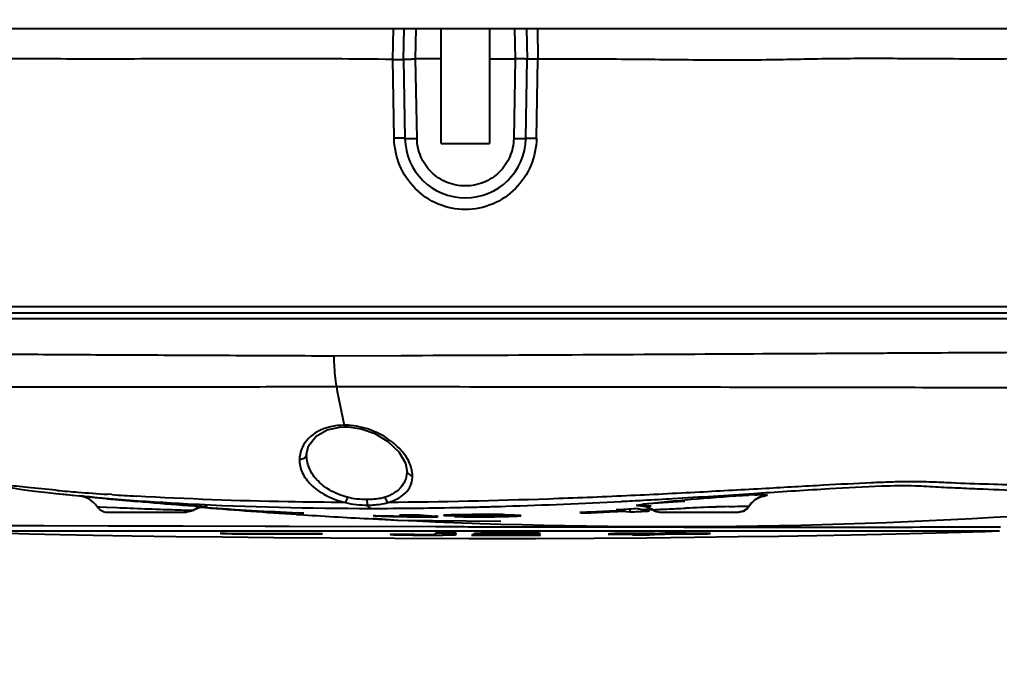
# Model space of a CAD drawing. Header units: millimetres. Extents: x 5828 to 6704, y 123 to 421.
# Drawn here: x 6604.49 to 6609.89, y 226.99 to 230.58 of the extents above; entities that cross this region are included whole.
import ezdxf

# ---------------------------------------------------------------- set-up
doc = ezdxf.new("R2010")
doc.units = ezdxf.units.MM
for name, color, linetype in [('外形图', 7, 'Continuous'), ('尺寸标注', 7, 'Continuous'), ('运动范围', 7, 'Continuous')]:
    doc.layers.add(name, color=color, linetype=linetype)
doc.styles.add('微软雅黑', font='msyh.ttc', dxfattribs={"height": 1.5})
doc.dimstyles.new('尺寸标注_1_15比例', dxfattribs={"dimtxt": 1.5, "dimasz": 1.25, "dimexe": 0.5, "dimexo": 0.4, "dimgap": 0.5, "dimtad": 1, "dimdec": 1, "dimlfac": 15, "dimdsep": 46, "dimtxsty": '微软雅黑', "dimcen": 0.09, "dimadec": 0, "dimazin": 0, "dimtp": 0.01, "dimtm": 0.01, "dimtfac": 1, "dimtdec": 1, "dimtofl": 0, "dimtmove": 0, "dimatfit": 3, "dimfxl": 1, "dimtolj": 1, "dimarcsym": 0})

# ---------------------------------------------------------------- blocks, each defined once
blk = doc.blocks.new('*D965')
at = {"layer": 'Defpoints', "color": 0}
for p in [(6560.7519, 234.3658), (6606.9481, 234.3718), (6651.9644, 234.3658), (6642.7754, 228.0485), (6600.0932, 223.893)]:
    blk.add_point(p, dxfattribs=at)
at = {"layer": '尺寸标注', "color": 0, "lineweight": -2}
blk.add_arc((6606.9821, 234.3658), 12.5355, 185.71574, 344.27495, dxfattribs=at)
at = {"layer": '尺寸标注', "color": 0}
for points in [[(6594.717, 233.1277), (6594.3009, 233.107), (6594.4466, 234.3658)], [(6619.2515, 230.922), (6618.8453, 231.0148), (6619.3268, 232.187)]]:
    blk.add_solid(points, dxfattribs=at)
at = {"layer": '尺寸标注', "color": 0, "insert": (6606.0001, 223.1523), "char_height": 1.5, "attachment_point": 5, "rotation": 354.9953, "style": '微软雅黑'}
blk.add_mtext('\\A1;+\\A1;170%%d', dxfattribs=at)

msp = doc.modelspace()

# ---------------------------------------------------------------- linework, layer by layer
at = {"layer": '外形图'}
for p, q in [((6603.3607, 230.5325), (6610.532, 230.5325)), ((6606.548, 230.3635), (6606.5509, 230.5325)), ((6606.6072, 230.3621), (6606.6102, 230.5325)), ((6606.6739, 230.3657), (6606.6768, 230.5325)), ((6606.8148, 229.8991), (6606.8148, 230.5325)), ((6607.0814, 230.5325), (6607.0814, 229.8991)), ((6607.2195, 230.5325), (6607.2224, 230.3647)), ((6607.2861, 230.5325), (6607.289, 230.3646)), ((6607.3454, 230.5325), (6607.3483, 230.3646)), ((6606.5555, 229.9279), (6606.548, 230.3627)), ((6606.6072, 230.3621), (6606.6148, 229.9266)), ((6606.8148, 230.3654), (6606.6739, 230.3657)), ((6606.6815, 229.9267), (6606.6739, 230.3657)), ((6607.2224, 230.3647), (6607.0814, 230.365)), ((6607.2224, 230.3647), (6607.2147, 229.9267)), ((6607.2814, 229.9266), (6607.289, 230.3646)), ((6607.3408, 229.9279), (6607.3483, 230.3646)), ((6606.8148, 229.8991), (6607.0814, 229.8991)), ((6612.513, 228.998), (6603.4025, 228.998)), ((6603.4365, 228.9658), (6612.4696, 228.9658)), ((6612.5006, 228.9305), (6603.4043, 228.9313)), ((6607.4916, 228.9313), (6603.4467, 228.9313)), ((6609.6537, 228.9313), (6607.4916, 228.9313)), ((6606.113, 228.7268), (6606.0991, 228.7268)), ((6606.1186, 228.7268), (6606.113, 228.7268)), ((6606.1204, 228.7268), (6606.1149, 228.7268)), ((6606.2227, 228.7263), (6606.1186, 228.7268)), ((6606.595, 228.728), (6606.2227, 228.7263)), ((6606.2849, 228.3359), (6606.2849, 228.3359)), ((6604.6885, 227.969), (6604.8192, 227.9551)), ((6604.6956, 227.9856), (6604.6892, 227.9862)), ((6604.8191, 227.9551), (6604.8365, 227.9533)), ((6604.8192, 227.9551), (6604.8872, 227.9484)), ((6604.8365, 227.9533), (6604.8872, 227.9484)), ((6604.9655, 227.9411), (6604.9732, 227.9404)), ((6604.9987, 227.9623), (6604.9733, 227.964)), ((6608.5394, 227.9688), (6608.5804, 227.9715)), ((6604.9167, 227.8958), (6605.0255, 227.8908)), ((6605.2619, 227.8818), (6605.2655, 227.8817)), ((6605.4488, 227.9014), (6605.4567, 227.9008)), ((6605.4945, 227.8933), (6605.5134, 227.8917)), ((6605.5134, 227.8921), (6605.4951, 227.8934)), ((6605.5134, 227.892), (6605.4951, 227.8933)), ((6605.5134, 227.8917), (6605.5204, 227.8911)), ((6606.671, 227.8878), (6606.6877, 227.888)), ((6606.9201, 227.8918), (6606.9262, 227.8919)), ((6606.9201, 227.8918), (6606.9262, 227.8919)), ((6607.1455, 227.8975), (6607.1709, 227.8983)), ((6607.8089, 227.9252), (6607.8122, 227.9254)), ((6607.8098, 227.9251), (6607.8131, 227.9253)), ((6607.8118, 227.8812), (6607.8115, 227.8739)), ((6607.8251, 227.882), (6607.8249, 227.8716)), ((6607.8565, 227.8837), (6607.8561, 227.8664)), ((6607.8992, 227.8839), (6607.8888, 227.8857)), ((6607.9271, 227.9314), (6607.9303, 227.9316)), ((6607.9276, 227.9314), (6607.9308, 227.9316)), ((6607.9282, 227.9109), (6607.93, 227.8995)), ((6607.9327, 227.8821), (6607.9334, 227.8778)), ((6608.327, 227.8938), (6608.3307, 227.894)), ((6608.5125, 227.8971), (6608.5124, 227.897)), ((6604.9724, 227.8658), (6605.4107, 227.8658)), ((6606.0161, 227.8535), (6606.0562, 227.8509)), ((6606.0171, 227.8628), (6606.0571, 227.8599)), ((6606.0571, 227.86), (6606.0251, 227.8624)), ((6606.0251, 227.8615), (6606.0572, 227.86)), ((6606.0251, 227.8614), (6606.0572, 227.86)), ((6606.438, 227.8287), (6606.5394, 227.8235)), ((6606.4383, 227.8319), (6606.5767, 227.8217)), ((6606.5177, 227.8465), (6606.5175, 227.8431)), ((6606.675, 227.852), (6606.6741, 227.8435)), ((6606.6847, 227.8422), (6606.6809, 227.8419)), ((6606.6847, 227.8422), (6606.6855, 227.851)), ((6606.7581, 227.845), (6606.7584, 227.8398)), ((6606.7972, 227.841), (6606.7976, 227.8412)), ((6606.8292, 227.8475), (6606.8296, 227.8472)), ((6606.9293, 227.8509), (6606.9295, 227.8478)), ((6606.9309, 227.8474), (6606.9295, 227.8478)), ((6606.9735, 227.8434), (6606.9734, 227.8402)), ((6606.9875, 227.8467), (6606.9976, 227.8449)), ((6607.0287, 227.8454), (6607.044, 227.8456)), ((6607.0575, 227.8523), (6607.0573, 227.8493)), ((6607.0573, 227.8493), (6607.06, 227.8488)), ((6607.06, 227.8488), (6607.0602, 227.8523)), ((6607.0999, 227.8405), (6607.1079, 227.8406)), ((6607.1021, 227.8523), (6607.1018, 227.846)), ((6607.1079, 227.8406), (6607.1117, 227.8407)), ((6607.1561, 227.8415), (6607.162, 227.8416)), ((6607.1652, 227.8507), (6607.1614, 227.8514)), ((6607.162, 227.8416), (6607.1661, 227.8417)), ((6607.1962, 227.8426), (6607.1987, 227.8427)), ((6607.2261, 227.8507), (6607.2267, 227.8439)), ((6607.254, 227.8464), (6607.2483, 227.8473)), ((6607.8249, 227.8716), (6607.8353, 227.8698)), ((6607.8353, 227.8698), (6607.8561, 227.8664)), ((6607.9284, 227.8704), (6607.9338, 227.8707)), ((6607.9542, 227.8742), (6607.9438, 227.876)), ((6607.9645, 227.8724), (6607.9542, 227.8742)), ((6607.9833, 227.8778), (6607.9833, 227.8779)), ((6608.0215, 227.8658), (6608.456, 227.8658)), ((6603.8916, 227.7931), (6606.7863, 227.7858)), ((6606.5394, 227.8235), (6606.5699, 227.8221)), ((6606.5699, 227.8221), (6606.6336, 227.8191)), ((6606.5767, 227.8217), (6607.1431, 227.8157)), ((6606.6336, 227.8191), (6606.6805, 227.817)), ((6606.6805, 227.817), (6606.7823, 227.8126)), ((6606.7823, 227.8126), (6606.8286, 227.8108)), ((6606.8286, 227.8108), (6606.8843, 227.8086)), ((6606.8843, 227.8086), (6606.9301, 227.8069)), ((6606.9301, 227.8069), (6606.9861, 227.8049)), ((6606.9861, 227.8049), (6607.0273, 227.8035)), ((6607.0273, 227.8035), (6607.0843, 227.8017)), ((6607.0843, 227.8017), (6607.1425, 227.7999)), ((6607.1421, 227.7851), (6607.2564, 227.7849)), ((6607.2559, 227.7849), (6607.3594, 227.7848)), ((6607.961, 227.7839), (6608.0836, 227.7837)), ((6609.875, 227.785), (6609.9005, 227.7852)), ((6604.0155, 227.7615), (6605.6313, 227.7621)), ((6605.3508, 227.7321), (6605.6086, 227.7288)), ((6605.6086, 227.7288), (6605.8913, 227.7258)), ((6605.6313, 227.7621), (6606.1597, 227.7622)), ((6605.8913, 227.7258), (6606.2053, 227.7232)), ((6606.1597, 227.7456), (6606.1239, 227.7477)), ((6606.1239, 227.7456), (6606.1597, 227.7456)), ((6606.1239, 227.7456), (6606.1597, 227.7456)), ((6606.1584, 227.7622), (6608.3064, 227.7621)), ((6606.2053, 227.7232), (6606.5597, 227.7212)), ((6606.5597, 227.7212), (6606.9688, 227.7202)), ((6606.5805, 227.7431), (6606.5804, 227.7406)), ((6606.7095, 227.7391), (6606.7134, 227.7391)), ((6606.7833, 227.7505), (6606.7833, 227.7429)), ((6606.8241, 227.7505), (6606.8246, 227.7396)), ((6606.8841, 227.7493), (6606.8848, 227.741)), ((6606.8973, 227.7429), (6606.8973, 227.7504)), ((6606.9688, 227.7202), (6607.3352, 227.7208)), ((6606.9812, 227.7389), (6607.1089, 227.7389)), ((6606.994, 227.7468), (6607.0661, 227.7467)), ((6607.0661, 227.7467), (6607.1022, 227.7466)), ((6607.1019, 227.7501), (6607.1022, 227.7467)), ((6607.1089, 227.7389), (6607.2303, 227.739)), ((6607.1459, 227.7438), (6607.1403, 227.7436)), ((6607.1458, 227.7445), (6607.1463, 227.741)), ((6607.1602, 227.744), (6607.1459, 227.7438)), ((6607.1682, 227.7442), (6607.1684, 227.7416)), ((6607.1834, 227.7412), (6607.1985, 227.7415)), ((6607.1985, 227.7415), (6607.2153, 227.7419)), ((6607.2152, 227.7424), (6607.2336, 227.7428)), ((6607.2153, 227.7419), (6607.2337, 227.7422)), ((6607.2303, 227.739), (6607.362, 227.7394)), ((6607.2336, 227.7428), (6607.2612, 227.7433)), ((6607.2532, 227.7504), (6607.253, 227.7472)), ((6607.29, 227.7411), (6607.253, 227.741)), ((6607.362, 227.7413), (6607.29, 227.7411)), ((6607.3045, 227.7492), (6607.3048, 227.7445)), ((6607.3352, 227.7208), (6607.6583, 227.7223)), ((6607.3478, 227.7489), (6607.3481, 227.7461)), ((6607.362, 227.7394), (6607.362, 227.7413)), ((6607.6583, 227.7223), (6607.9493, 227.7246)), ((6607.7365, 227.7448), (6607.8094, 227.7448)), ((6607.7365, 227.7448), (6607.8094, 227.7447)), ((6607.9546, 227.7469), (6607.7724, 227.7469)), ((6607.8094, 227.7448), (6607.9543, 227.7448)), ((6607.8707, 227.7401), (6607.9329, 227.7401)), ((6607.9329, 227.7401), (6607.9641, 227.7402)), ((6607.9493, 227.7246), (6608.2123, 227.7274)), ((6607.9902, 227.7469), (6607.9546, 227.7469)), ((6607.9902, 227.7469), (6607.9546, 227.7469)), ((6607.9638, 227.7452), (6607.9641, 227.7403)), ((6607.9641, 227.7402), (6607.9921, 227.7417)), ((6607.9921, 227.7417), (6608.02, 227.7433)), ((6608.02, 227.7433), (6608.0477, 227.7449)), ((6608.0474, 227.7505), (6608.0477, 227.745)), ((6608.0477, 227.7449), (6608.1197, 227.7451)), ((6608.0829, 227.7532), (6608.0835, 227.7472)), ((6608.1672, 227.7473), (6608.0835, 227.7471)), ((6608.1197, 227.7451), (6608.1672, 227.7453)), ((6608.1672, 227.7622), (6609.8941, 227.7617))]:
    msp.add_line(p, q, dxfattribs=at)
for points in [[(6610.4584, 228.9313), (6610.2822, 228.9314), (6610.0211, 228.9313), (6609.6537, 228.9313)], [(6606.0725, 228.185), (6606.0829, 228.2307), (6606.1256, 228.2856), (6606.1862, 228.3197), (6606.2551, 228.3347), (6606.2849, 228.3359)], [(6606.2849, 228.3359), (6606.3033, 228.3356), (6606.3739, 228.3255), (6606.4481, 228.2994), (6606.521, 228.256), (6606.5815, 228.1981), (6606.6177, 228.1351), (6606.6253, 228.097)], [(6604.3146, 228.0307), (6604.3215, 228.0278), (6604.3476, 228.0187), (6604.3642, 228.0143), (6604.3772, 228.0113), (6604.3894, 228.0089), (6604.4022, 228.0065), (6604.4163, 228.0041), (6604.4321, 228.0015), (6604.4498, 227.9988), (6604.4696, 227.9959), (6604.4916, 227.9928), (6604.5162, 227.9895), (6604.5435, 227.9859), (6604.5738, 227.9822), (6604.6074, 227.9781), (6604.6444, 227.9738), (6604.6885, 227.969)], [(6608.5124, 227.897), (6608.5175, 227.9045), (6608.5398, 227.9283), (6608.5614, 227.9428), (6608.5762, 227.9493), (6608.5806, 227.9507)], [(6604.9167, 227.8958), (6604.9297, 227.8952), (6604.9673, 227.8934), (6605.0255, 227.8908)], [(6605.4453, 227.8755), (6605.4536, 227.8802), (6605.4738, 227.8885), (6605.4924, 227.8931), (6605.5061, 227.8946), (6605.5124, 227.8948), (6605.5136, 227.8948)], [(6607.9311, 227.8995), (6607.9277, 227.8997), (6607.9302, 227.8993), (6607.9431, 227.8967), (6607.9656, 227.8882), (6607.9833, 227.8778)], [(6608.456, 227.8658), (6608.4815, 227.8709), (6608.5032, 227.8854), (6608.5124, 227.897)], [(6604.105, 227.7932), (6604.6247, 227.7923), (6604.9801, 227.7909), (6605.3923, 227.7895), (6605.8431, 227.7884), (6606.3216, 227.787)], [(6604.0082, 227.7614), (6604.0819, 227.7616), (6604.2525, 227.7617), (6604.5024, 227.7619), (6604.8164, 227.7619), (6605.1974, 227.762), (6605.5948, 227.7621)], [(6604.0089, 227.7614), (6604.1702, 227.7564), (6604.3658, 227.7509), (6604.5431, 227.7466), (6604.7115, 227.7429), (6604.8953, 227.7394), (6605.1103, 227.7357), (6605.3508, 227.7321)], [(6608.2123, 227.7274), (6608.4533, 227.7305), (6608.6782, 227.7338), (6608.8874, 227.7374), (6609.0761, 227.741), (6609.2452, 227.7445), (6609.3998, 227.748), (6609.544, 227.7516), (6609.6824, 227.7553), (6609.8155, 227.7592), (6609.8941, 227.7617)], [(6608.5496, 227.7621), (6608.9507, 227.7621), (6609.2923, 227.762), (6609.5673, 227.7619), (6609.7636, 227.7618), (6609.8941, 227.7617)]]:
    msp.add_lwpolyline(points, dxfattribs=at)
for centre, radius, start, end in [((6606.9481, 229.9325), 0.3333, 181, 359), ((6611.8347, 229.5837), 5.6912, 190.3819, 192.574), ((6606.291, 228.1249), 0.2201, 91.443, 92.8466), ((6605.831, 240.844), 12.9084, 264.95413, 265.46824), ((6605.9776, 242.7185), 14.7887, 265.4756, 266.10577), ((6604.8053, 227.8225), 0.1333, 33.3601, 84.0599), ((6606.5185, 244.9714), 17.101, 264.52599, 264.78927), ((6607.0311, 248.6412), 20.8038, 264.32517, 264.78459), ((6606.119, 244.8434), 16.9183, 266.20304, 266.66114), ((6608.6411, 225.4575), 2.5059, 92.2264, 92.9459), ((6608.6254, 227.8261), 0.1335, 115.8767, 130.5854), ((6608.6257, 227.8251), 0.1344, 95.6827, 115.7743), ((6604.9724, 227.9325), 0.0667, 213.3587, 270.006), ((6606.0258, 251.192), 23.3226, 267.54171, 267.72222), ((6606.2371, 256.5409), 28.6757, 267.7252, 268.05107), ((6607.3888, 290.2864), 62.4409, 268.051293, 268.169746), ((6605.5148, 227.7613), 0.1337, 111.9745, 121.3109), ((6605.5146, 227.7617), 0.1332, 109.6188, 111.9749), ((6605.5147, 227.7615), 0.1335, 98.5019, 109.604), ((6605.5146, 227.762), 0.133, 96.9533, 98.4891), ((6605.5147, 227.7612), 0.1338, 86.1531, 96.9475), ((6608.0725, 259.182), 31.3959, 265.32382, 266.24446), ((6606.7486, 244.8246), 16.9776, 265.8278, 267.55755), ((6606.77, 244.823), 16.9779, 265.77906, 267.48534), ((6606.4285, 250.2918), 22.4054, 269.99719, 270.62004), ((6606.411, 251.9275), 24.0411, 270.65946, 271.21336), ((6606.3843, 253.2173), 25.3312, 271.22589, 271.53381), ((6608.0715, 259.1657), 31.3796, 268.30359, 275.21519), ((6606.2485, 257.5141), 29.6302, 271.78385, 273.02043), ((6606.7663, 246.3364), 18.4848, 273.14444, 273.48132), ((6605.8407, 265.8029), 37.9289, 272.98083, 273.15403), ((6607.9069, 227.7682), 0.1338, 80.7068, 93.5711), ((6607.7143, 231.3009), 3.4269, 273.4411, 273.6571), ((6606.5147, 251.1451), 23.2771, 273.48143, 274.02658), ((6607.907, 227.7691), 0.1328, 77.8326, 80.6901), ((6607.0518, 241.4512), 13.5988, 273.71495, 273.88643), ((6607.9069, 227.7688), 0.1331, 71.1304, 77.8301), ((6607.907, 227.769), 0.1329, 65.8532, 71.1257), ((6607.9067, 227.7685), 0.1335, 55.0227, 65.8495), ((6607.9298, 231.107), 3.1891, 273.9449, 274.1221), ((6609.6002, 193.2631), 34.6542, 92.10546, 92.37547), ((6608.8516, 213.5057), 14.3977, 91.79238, 92.07337), ((6608.4559, 227.9325), 0.0667, 298.0463, 312.2152), ((6608.4556, 227.9328), 0.0672, 312.2519, 327.8897), ((6608.6259, 227.8259), 0.1339, 133.7935, 147.8734), ((6608.6252, 227.8266), 0.1329, 130.6242, 133.7927), ((6608.0692, 259.1327), 31.3465, 266.31798, 267.01706), ((6606.7795, 244.5736), 16.7304, 268.83542, 269.1832), ((6606.6935, 233.4708), 5.6305, 268.2084, 268.608), ((6606.593, 228.5858), 0.7427, 265.9791, 267.3685), ((6606.7194, 234.4827), 6.6427, 268.59708, 268.72223), ((6606.6033, 228.8034), 0.9606, 267.3514, 268.1001), ((6606.7377, 235.314), 7.4742, 268.72343, 268.96938), ((6606.6419, 229.9582), 2.116, 268.0919, 268.427), ((6606.6677, 230.9448), 3.103, 268.4507, 269.3747), ((6606.7459, 245.4578), 17.6078, 269.4747, 269.83445), ((6608.1356, 246.5358), 18.7493, 265.25438, 265.52934), ((6606.7508, 236.0373), 8.1977, 268.96881, 269.18395), ((6606.6843, 231.9518), 4.1101, 269.2974, 269.5828), ((6606.7593, 236.6203), 8.7808, 269.18273, 269.31335), ((6606.7533, 236.0128), 8.1732, 269.30478, 269.59494), ((6608.248, 246.7782), 18.9918, 265.30951, 265.57548), ((6606.7356, 233.5323), 5.6927, 269.5966, 269.9475), ((6606.7326, 231.0418), 3.2021, 269.9594, 270.4612), ((6607.0642, 218.3578), 9.494, 90.81504, 91.08128), ((6606.9709, 230.0173), 2.177, 268.373, 269.1241), ((6606.9996, 231.6604), 3.8204, 269.0702, 269.4367), ((6606.9706, 227.0677), 0.7816, 91.4097, 92.2162), ((6606.9932, 226.2178), 1.6318, 90.9839, 91.4668), ((6607.0114, 232.735), 4.895, 269.4218, 269.5549), ((6607.126, 215.6449), 12.2076, 90.30826, 90.76623), ((6607.0192, 224.7609), 3.0889, 90.6977, 91.0037), ((6607.016, 233.3544), 5.5144, 269.5575, 269.9837), ((6607.0267, 224.3639), 3.486, 90.1914, 90.7407), ((6607.0388, 229.6857), 1.8437, 269.1495, 269.6679), ((6607.0167, 233.8388), 5.9988, 269.97797, 270.10716), ((6607.0217, 225.6752), 2.1747, 89.7928, 90.1743), ((6607.0159, 234.2449), 6.4049, 270.10776, 270.39469), ((6607.0437, 230.4896), 2.6476, 269.6634, 270.0523), ((6607.0988, 223.7726), 4.0734, 90.491, 90.7718), ((6607.0428, 230.9046), 3.0627, 270.0604, 270.7905), ((6607.0128, 234.6714), 6.8314, 270.39575, 270.73005), ((6607.0945, 221.3476), 6.5048, 89.955, 90.30108), ((6607.0943, 224.3191), 3.5269, 90.1794, 90.4932), ((6607.0924, 224.9244), 2.9215, 89.8151, 90.1802), ((6607.0491, 230.5188), 2.6768, 270.7702, 271.0897), ((6607.0954, 222.8682), 4.9842, 89.8219, 89.9516), ((6607.0611, 229.8769), 2.0348, 271.0968, 271.2312), ((6607.0966, 226.1503), 1.6957, 89.2722, 89.8243), ((6607.0766, 229.2035), 1.3612, 271.1866, 271.8668), ((6605.5607, 227.4653), 1.5972, 13.8495, 14.1189), ((6607.0291, 233.6207), 5.7806, 270.81904, 271.25945), ((6607.1953, 222.9781), 4.8701, 89.966, 90.6145), ((6607.0819, 231.2642), 3.4235, 271.4094, 271.914), ((6608.4792, 233.2267), 5.4387, 260.486, 260.6288), ((6608.7492, 233.2681), 5.4751, 259.8069, 260.1385), ((6608.326, 218.4667), 9.4213, 93.13063, 93.31837), ((6607.3708, 236.8333), 8.9732, 272.61836, 272.81577), ((6607.6421, 231.2802), 3.4134, 272.8464, 273.0685), ((6607.2238, 240.781), 12.9299, 273.14775, 273.28444), ((6608.456, 227.9323), 0.0665, 291.0688, 298.0237), ((6606.1152, 331.8556), 104.1079, 269.713586, 270.004738), ((6606.1523, 331.2632), 103.5176, 269.711265, 269.984241), ((6606.6583, 231.1675), 3.4279, 268.6968, 269.2716), ((6606.7036, 234.4053), 6.666, 269.23625, 269.61591), ((6606.7406, 239.4135), 11.6744, 269.59903, 269.84713), ((6606.7492, 241.0785), 13.3395, 269.84604, 270.01909), ((6606.7522, 236.21), 8.4709, 270.00949, 270.2699), ((6606.7605, 228.0329), 0.2917, 271.3415, 272.2872), ((6606.7659, 233.3337), 5.5946, 270.2689, 270.6015), ((6607.1577, 226.3246), 1.4238, 90.705, 91.3011), ((6607.1805, 224.518), 3.2306, 90.0166, 90.7138), ((6607.1917, 226.4378), 1.3038, 91.3874, 91.9954), ((6607.2373, 224.7048), 3.0374, 91.2993, 91.4559), ((6606.9534, 238.3221), 10.5801, 271.11995, 271.44465), ((6607.3166, 221.129), 6.6136, 91.15388, 91.28379), ((6607.1874, 223.2234), 4.5252, 89.8296, 90.0995), ((6607.205, 217.2263), 10.5242, 89.73459, 90.12374), ((6607.1937, 225.1462), 2.6023, 89.4489, 89.8439), ((6607.2033, 226.1399), 1.6086, 88.9336, 89.4491), ((6607.1833, 229.2141), 1.4692, 271.4342, 271.8322), ((6607.0117, 239.4148), 11.6741, 271.22461, 271.3416), ((6607.1823, 232.1545), 4.4118, 271.3341, 271.5916), ((6607.205, 231.2537), 3.5107, 271.6287, 271.9135), ((6607.255, 229.7556), 2.0118, 271.9155, 272.3278), ((6606.8, 247.3214), 19.6106, 273.4795, 273.72429), ((6606.9116, 246.9531), 19.2417, 273.49194, 273.74142), ((6607.2385, 245.0427), 17.3275, 273.39814, 273.51685)]:
    msp.add_arc(centre, radius, start, end, dxfattribs=at)
for points, knots in [([(6606.548, 230.3627), (6606.3343, 230.365), (6605.9183, 230.368), (6605.4078, 230.3656), (6605.0216, 230.3649), (6604.7545, 230.365), (6604.5056, 230.3657), (6604.277, 230.366), (6604.0706, 230.3657), (6603.8881, 230.3652), (6603.7311, 230.365), (6603.6167, 230.3659), (6603.5389, 230.3667), (6603.491, 230.3669), (6603.4504, 230.3665), (6603.4169, 230.3655), (6603.391, 230.3644), (6603.3737, 230.3636), (6603.364, 230.3633), (6603.359, 230.3633), (6603.3569, 230.3636), (6603.355, 230.3638), (6603.3551, 230.3641)], [0, 0, 0, 0, 0.200792, 0.390766, 0.479699, 0.563598, 0.641758, 0.713539, 0.778352, 0.835664, 0.884996, 0.92592, 0.943124, 0.958115, 0.970862, 0.981339, 0.989516, 0.99536, 0.997397, 0.998843, 0.999703, 1, 1, 1, 1]), ([(6606.6072, 230.3625), (6606.6072, 230.3629), (6606.6099, 230.3626), (6606.6127, 230.3638), (6606.6193, 230.3638), (6606.6273, 230.3643), (6606.6374, 230.3646), (6606.6487, 230.3649), (6606.6611, 230.3655), (6606.6697, 230.3653), (6606.6739, 230.3663)], [0, 0, 0, 0, 0.019908, 0.077318, 0.1699, 0.294261, 0.445683, 0.61833, 0.805635, 1, 1, 1, 1]), ([(6610.1398, 230.3674), (6609.9744, 230.3645), (6609.7051, 230.3644), (6609.3202, 230.3674), (6608.9748, 230.3676), (6608.6671, 230.3599), (6608.4069, 230.3578), (6608.132, 230.3599), (6607.7785, 230.3643), (6607.4931, 230.3643), (6607.3483, 230.3646)], [0, 0, 0, 0, 0.177823, 0.289312, 0.413661, 0.548986, 0.620137, 0.693276, 0.84442, 1, 1, 1, 1]), ([(6606.548, 230.3627), (6606.5557, 230.3627), (6606.5668, 230.3627), (6606.5809, 230.3626), (6606.5897, 230.3626), (6606.5967, 230.3624), (6606.6025, 230.3626), (6606.6049, 230.362), (6606.6072, 230.3625), (6606.6072, 230.3621)], [0, 0, 0, 0, 0.390537, 0.563355, 0.713352, 0.835535, 0.925823, 0.98121, 1, 1, 1, 1]), ([(6607.289, 230.365), (6607.289, 230.3651), (6607.2884, 230.3646), (6607.2876, 230.3649), (6607.2859, 230.3649), (6607.2827, 230.3651), (6607.2771, 230.3651), (6607.2689, 230.3653), (6607.2589, 230.3654), (6607.2475, 230.3655), (6607.2352, 230.3658), (6607.2267, 230.3654), (6607.2224, 230.3654)], [0, 0, 0, 0, 0.004995, 0.019372, 0.043291, 0.076398, 0.168823, 0.293232, 0.444815, 0.617674, 0.805177, 1, 1, 1, 1]), ([(6607.3483, 230.3646), (6607.3406, 230.3646), (6607.3295, 230.3646), (6607.3154, 230.3646), (6607.3065, 230.3646), (6607.2995, 230.3646), (6607.2938, 230.3647), (6607.2913, 230.3645), (6607.289, 230.3646), (6607.289, 230.3642)], [0, 0, 0, 0, 0.390302, 0.563019, 0.712924, 0.835023, 0.925251, 0.980561, 1, 1, 1, 1]), ([(6606.6148, 229.9266), (6606.6148, 229.927), (6606.6126, 229.927), (6606.61, 229.9276), (6606.6043, 229.9277), (6606.5973, 229.9279), (6606.5884, 229.928), (6606.5744, 229.9281), (6606.5632, 229.928), (6606.5555, 229.9279)], [0, 0, 0, 0, 0.020044, 0.075702, 0.165791, 0.287705, 0.437409, 0.610531, 1, 1, 1, 1]), ([(6607.3408, 229.9279), (6607.3399, 229.8769), (6607.3185, 229.7742), (6607.2318, 229.6438), (6607.102, 229.5556), (6606.9481, 229.5245), (6606.7942, 229.5557), (6606.6644, 229.6438), (6606.5777, 229.7742), (6606.5563, 229.8769), (6606.5555, 229.9279)], [0, 0, 0, 0, 0.125063, 0.250057, 0.375027, 0.500023, 0.625013, 0.749971, 0.874953, 1, 1, 1, 1]), ([(6606.6148, 229.9266), (6606.6148, 229.9262), (6606.6175, 229.9268), (6606.6203, 229.926), (6606.6269, 229.9263), (6606.6349, 229.9261), (6606.6449, 229.9262), (6606.6606, 229.9263), (6606.673, 229.9265), (6606.6815, 229.9266)], [0, 0, 0, 0, 0.01955, 0.076436, 0.16886, 0.293044, 0.44443, 0.617357, 1, 1, 1, 1]), ([(6607.2147, 229.9267), (6607.2141, 229.8924), (6607.1994, 229.8233), (6607.1398, 229.7363), (6607.0516, 229.6782), (6606.9481, 229.6579), (6606.8445, 229.6782), (6606.7564, 229.7363), (6606.6968, 229.8233), (6606.6821, 229.8924), (6606.6815, 229.9267)], [0, 0, 0, 0, 0.125014, 0.249994, 0.374998, 0.5, 0.625001, 0.750005, 0.874986, 1, 1, 1, 1]), ([(6607.2147, 229.9266), (6607.2232, 229.9265), (6607.2356, 229.9263), (6607.2513, 229.9262), (6607.2613, 229.9261), (6607.2693, 229.9263), (6607.2759, 229.926), (6607.2787, 229.9268), (6607.2814, 229.9262), (6607.2814, 229.9266)], [0, 0, 0, 0, 0.382444, 0.555259, 0.706634, 0.83092, 0.923464, 0.980412, 1, 1, 1, 1]), ([(6607.2814, 229.9267), (6607.2815, 229.9271), (6607.2836, 229.927), (6607.2865, 229.9276), (6607.2921, 229.9277), (6607.3025, 229.928), (6607.3191, 229.9281), (6607.3331, 229.928), (6607.3408, 229.9279)], [0, 0, 0, 0, 0.021811, 0.078754, 0.169562, 0.291601, 0.61317, 1, 1, 1, 1]), ([(6606.0991, 228.7268), (6605.9138, 228.7276), (6605.5561, 228.7291), (6605.0435, 228.7316), (6604.6469, 228.7338), (6604.3594, 228.7359), (6604.1697, 228.7375), (6603.999, 228.739), (6603.8483, 228.7402), (6603.7189, 228.7411), (6603.6248, 228.7416), (6603.561, 228.7418), (6603.5219, 228.742), (6603.4887, 228.7422), (6603.4616, 228.7425), (6603.4427, 228.7429), (6603.4306, 228.7433), (6603.4237, 228.7435), (6603.4185, 228.7439), (6603.4144, 228.744), (6603.4126, 228.7445), (6603.4111, 228.7443), (6603.411, 228.7446)], [0, 0, 0, 0, 0.206778, 0.399255, 0.572045, 0.649396, 0.720097, 0.783757, 0.839943, 0.888221, 0.928189, 0.944936, 0.959481, 0.971814, 0.981925, 0.989805, 0.992906, 0.995447, 0.997427, 0.998846, 0.999703, 1, 1, 1, 1]), ([(6612.464, 228.7441), (6612.4051, 228.7412), (6612.2858, 228.7398), (6612.1358, 228.7395), (6612.0137, 228.7374), (6611.889, 228.7373), (6611.7307, 228.7378), (6611.538, 228.7387), (6611.2738, 228.7385), (6611.0052, 228.7418), (6610.7319, 228.7412), (6610.516, 228.7418), (6610.3079, 228.7471), (6610.0895, 228.7459), (6609.8505, 228.7448), (6609.5594, 228.7432), (6609.0834, 228.7405), (6608.4043, 228.7371), (6607.5237, 228.7318), (6606.9083, 228.7294), (6606.5936, 228.728)], [0, 0, 0, 0, 0.03011, 0.060964, 0.076646, 0.092498, 0.124698, 0.15754, 0.191001, 0.259682, 0.294838, 0.330637, 0.370019, 0.401204, 0.442271, 0.492118, 0.549991, 0.685527, 0.839172, 1, 1, 1, 1]), ([(6606.2227, 228.7263), (6606.2229, 228.711), (6606.2244, 228.6548), (6606.2295, 228.5984), (6606.2369, 228.558)], [0, 0, 0, 0, 0.271505, 1, 1, 1, 1]), ([(6603.4996, 228.5545), (6603.5007, 228.5541), (6603.5054, 228.5545), (6603.515, 228.5535), (6603.5311, 228.5535), (6603.5531, 228.5533), (6603.5811, 228.5534), (6603.6304, 228.5537), (6603.7069, 228.5544), (6603.8161, 228.5551), (6603.948, 228.5556), (6604.1018, 228.5558), (6604.347, 228.556), (6604.6983, 228.5562), (6605.1665, 228.5571), (6605.6866, 228.5576), (6606.0492, 228.5579), (6606.2367, 228.5581)], [0, 0, 0, 0, 0.001336, 0.004939, 0.01078, 0.018827, 0.029066, 0.041492, 0.072876, 0.112859, 0.161178, 0.217501, 0.281382, 0.429917, 0.602607, 0.794487, 1, 1, 1, 1]), ([(6606.2367, 228.558), (6606.8405, 228.5583), (6607.7173, 228.5564), (6608.7147, 228.5556), (6609.2156, 228.5542), (6609.5353, 228.554), (6609.8097, 228.5537), (6610.0333, 228.5535), (6610.2054, 228.5532), (6610.4382, 228.5546), (6610.6148, 228.5521), (6610.7509, 228.5542)], [0, 0, 0, 0, 0.401234, 0.582698, 0.662871, 0.734105, 0.795174, 0.845234, 0.882698, 0.90953, 1, 1, 1, 1]), ([(6606.2801, 228.3447), (6606.2289, 228.3447), (6606.1362, 228.3264), (6606.0658, 228.2599), (6606.0491, 228.2246)], [0, 0, 0, 0, 0.566608, 1, 1, 1, 1]), ([(6606.2849, 228.3359), (6606.2837, 228.3359), (6606.2814, 228.3394), (6606.2806, 228.3425), (6606.2801, 228.3447)], [0, 0, 0, 0, 0.334846, 1, 1, 1, 1]), ([(6606.6407, 228.1364), (6606.6289, 228.1627), (6606.5917, 228.2151), (6606.5126, 228.2807), (6606.4265, 228.3214), (6606.348, 228.3408), (6606.3063, 228.3454), (6606.2854, 228.3449)], [0, 0, 0, 0, 0.200927, 0.438274, 0.709825, 0.855008, 1, 1, 1, 1]), ([(6606.0491, 228.2246), (6606.0466, 228.2192), (6606.0379, 228.1976), (6606.034, 228.1744), (6606.0328, 228.1572)], [0, 0, 0, 0, 0.255925, 1, 1, 1, 1]), ([(6606.0328, 228.1572), (6606.0326, 228.1326), (6606.0444, 228.0796), (6606.0971, 228.0097), (6606.1805, 227.9528), (6606.2488, 227.9274), (6606.2867, 227.9188)], [0, 0, 0, 0, 0.1974, 0.421084, 0.688012, 1, 1, 1, 1]), ([(6606.0724, 228.1832), (6606.0723, 228.1752), (6606.0609, 228.1583), (6606.0419, 228.1557), (6606.0328, 228.1572)], [0, 0, 0, 0, 0.462708, 1, 1, 1, 1]), ([(6606.2969, 227.9475), (6606.2627, 227.9567), (6606.2007, 227.9817), (6606.127, 228.0394), (6606.0819, 228.1085), (6606.072, 228.1593), (6606.0724, 228.1832)], [0, 0, 0, 0, 0.304374, 0.56754, 0.794147, 1, 1, 1, 1]), ([(6606.6572, 228.0678), (6606.6569, 228.0734), (6606.6548, 228.0969), (6606.6479, 228.12), (6606.6407, 228.1364)], [0, 0, 0, 0, 0.239112, 1, 1, 1, 1]), ([(6606.6253, 228.0948), (6606.6256, 228.0796), (6606.6215, 228.0484), (6606.5896, 227.9874), (6606.5404, 227.959), (6606.5055, 227.9477)], [0, 0, 0, 0, 0.225811, 0.455741, 1, 1, 1, 1]), ([(6606.5218, 227.919), (6606.543, 227.9248), (6606.5807, 227.9405), (6606.626, 227.9757), (6606.6527, 228.0199), (6606.6568, 228.0521), (6606.6572, 228.0678)], [0, 0, 0, 0, 0.303548, 0.559367, 0.783511, 1, 1, 1, 1]), ([(6606.6253, 228.0948), (6606.6254, 228.0878), (6606.6336, 228.0728), (6606.6492, 228.068), (6606.6572, 228.0677)], [0, 0, 0, 0, 0.467844, 1, 1, 1, 1]), ([(6604.6892, 227.9862), (6604.6375, 227.9908), (6604.5649, 227.9977), (6604.4749, 228.0076), (6604.4225, 228.0138), (6604.3805, 228.0193), (6604.349, 228.0237), (6604.3284, 228.0275), (6604.3181, 228.0293), (6604.3149, 228.0306)], [0, 0, 0, 0, 0.412823, 0.580109, 0.720377, 0.832984, 0.917295, 0.972858, 1, 1, 1, 1]), ([(6611.5623, 228.0106), (6611.5635, 228.0112), (6611.5665, 228.0125), (6611.5634, 228.015), (6611.5608, 228.0153), (6611.5553, 228.0162), (6611.5463, 228.0164), (6611.5329, 228.0165), (6611.5166, 228.0162), (6611.498, 228.0156), (6611.4703, 228.0144), (6611.4344, 228.0127), (6611.3914, 228.0107), (6611.3493, 228.0091), (6611.295, 228.0072), (6611.2272, 228.0053), (6611.1156, 228.0028), (6610.9722, 228.0005), (6610.7958, 228.0005), (6610.6147, 228.0019), (6610.428, 228.0047), (6610.1678, 228.0092), (6609.9002, 228.0168), (6609.6617, 228.0247), (6609.5371, 228.0308), (6609.4576, 228.0337), (6609.3828, 228.0337), (6609.2913, 228.0313), (6609.1364, 228.0251), (6608.9059, 228.0131), (6608.5898, 227.9948), (6608.2273, 227.9744), (6607.828, 227.9544), (6607.2556, 227.931), (6606.8172, 227.9211), (6606.5218, 227.919)], [0, 0, 0, 0, 0.000739, 0.001218, 0.001728, 0.002436, 0.004429, 0.007119, 0.010387, 0.014114, 0.01818, 0.026842, 0.035462, 0.043758, 0.051832, 0.067749, 0.084033, 0.118105, 0.152972, 0.188773, 0.225653, 0.263875, 0.343303, 0.384672, 0.405622, 0.417384, 0.431881, 0.450082, 0.471719, 0.523956, 0.587174, 0.659743, 0.739602, 0.824583, 1, 1, 1, 1]), ([(6608.5804, 227.9715), (6608.706, 227.9798), (6608.9275, 227.9943), (6609.2109, 228.0105), (6609.4112, 228.0141), (6609.5565, 228.0042), (6609.681, 227.9988), (6609.8427, 227.9919), (6610.0408, 227.9841), (6610.2736, 227.9785), (6610.5718, 227.9739), (6610.792, 227.9745), (6610.9367, 227.9767)], [0, 0, 0, 0, 0.160064, 0.282422, 0.361175, 0.414723, 0.467594, 0.519741, 0.620627, 0.719818, 0.815942, 1, 1, 1, 1]), ([(6604.6889, 227.9689), (6604.9305, 227.9428), (6605.5096, 227.9), (6606.0901, 227.8864), (6606.4274, 227.8865)], [0, 0, 0, 0, 0.418726, 1, 1, 1, 1]), ([(6604.974, 227.9394), (6604.936, 227.9431), (6604.8844, 227.9481), (6604.8328, 227.9539), (6604.8191, 227.9551)], [0, 0, 0, 0, 0.734973, 1, 1, 1, 1]), ([(6604.9732, 227.9404), (6605.0135, 227.9367), (6605.1719, 227.9228), (6605.3305, 227.9107), (6605.4488, 227.9014)], [0, 0, 0, 0, 0.25399, 1, 1, 1, 1]), ([(6606.2867, 227.9188), (6606.1811, 227.9194), (6605.7966, 227.9239), (6605.4122, 227.9376), (6605.1337, 227.9539)], [0, 0, 0, 0, 0.274531, 1, 1, 1, 1]), ([(6606.2969, 227.9475), (6606.2955, 227.9418), (6606.2927, 227.932), (6606.289, 227.9224), (6606.2867, 227.9188)], [0, 0, 0, 0, 0.578981, 1, 1, 1, 1]), ([(6606.5055, 227.9477), (6606.4979, 227.9453), (6606.4649, 227.937), (6606.4307, 227.9349), (6606.4047, 227.935)], [0, 0, 0, 0, 0.234421, 1, 1, 1, 1]), ([(6606.4047, 227.935), (6606.4047, 227.9288), (6606.4054, 227.9186), (6606.4071, 227.9081), (6606.409, 227.9045)], [0, 0, 0, 0, 0.599067, 1, 1, 1, 1]), ([(6606.5055, 227.9477), (6606.5061, 227.9447), (6606.5092, 227.9341), (6606.5152, 227.9236), (6606.5218, 227.919)], [0, 0, 0, 0, 0.27558, 1, 1, 1, 1]), ([(6607.9308, 227.9316), (6607.9845, 227.9345), (6608.1874, 227.9461), (6608.3902, 227.9591), (6608.5394, 227.9688)], [0, 0, 0, 0, 0.264287, 1, 1, 1, 1]), ([(6607.9614, 227.9135), (6608.0498, 227.9241), (6608.2335, 227.9398), (6608.4172, 227.9551), (6608.5123, 227.96)], [0, 0, 0, 0, 0.48289, 1, 1, 1, 1]), ([(6608.5438, 227.9614), (6608.5537, 227.9618), (6608.5704, 227.9624), (6608.5938, 227.9623), (6608.6036, 227.9617), (6608.6127, 227.9603), (6608.6124, 227.9589)], [0, 0, 0, 0, 0.433022, 0.747514, 0.935996, 1, 1, 1, 1]), ([(6608.6124, 227.9589), (6608.6121, 227.958), (6608.6087, 227.9566), (6608.6029, 227.9546), (6608.5928, 227.9522), (6608.5851, 227.9507), (6608.5805, 227.9498)], [0, 0, 0, 0, 0.088564, 0.282951, 0.587094, 1, 1, 1, 1]), ([(6605.4481, 227.8986), (6605.4275, 227.9), (6605.3248, 227.9073), (6605.2221, 227.916), (6605.14, 227.9235)], [0, 0, 0, 0, 0.200176, 1, 1, 1, 1]), ([(6605.5055, 227.8951), (6605.5022, 227.8953), (6605.4852, 227.8962), (6605.4681, 227.8973), (6605.4543, 227.8982)], [0, 0, 0, 0, 0.192124, 1, 1, 1, 1]), ([(6605.4567, 227.9008), (6605.4664, 227.9), (6605.48, 227.8989), (6605.4966, 227.8975), (6605.5063, 227.8967), (6605.5134, 227.8959), (6605.5194, 227.8955), (6605.5212, 227.8949), (6605.5238, 227.8949), (6605.5236, 227.8947)], [0, 0, 0, 0, 0.433933, 0.607105, 0.749619, 0.860516, 0.939371, 0.985905, 1, 1, 1, 1]), ([(6605.5236, 227.8947), (6605.5233, 227.8944), (6605.5215, 227.8948), (6605.5182, 227.8944), (6605.5125, 227.8949), (6605.5081, 227.895), (6605.5055, 227.8951)], [0, 0, 0, 0, 0.071556, 0.262834, 0.572783, 1, 1, 1, 1]), ([(6606.409, 227.9045), (6606.4192, 227.9045), (6606.4571, 227.9055), (6606.4954, 227.9103), (6606.5218, 227.919)], [0, 0, 0, 0, 0.267635, 1, 1, 1, 1]), ([(6606.4274, 227.8865), (6606.4258, 227.8867), (6606.4173, 227.8898), (6606.4123, 227.8981), (6606.409, 227.9045)], [0, 0, 0, 0, 0.188258, 1, 1, 1, 1]), ([(6607.8985, 227.9017), (6607.8977, 227.9024), (6607.9023, 227.9045), (6607.906, 227.9051), (6607.9173, 227.9077), (6607.9353, 227.9101), (6607.9519, 227.9123), (6607.9614, 227.9135)], [0, 0, 0, 0, 0.051116, 0.125638, 0.234357, 0.553077, 1, 1, 1, 1]), ([(6607.9284, 227.8989), (6607.9244, 227.899), (6607.9174, 227.8992), (6607.9083, 227.8997), (6607.9025, 227.9005), (6607.8993, 227.901), (6607.8985, 227.9017)], [0, 0, 0, 0, 0.400428, 0.701258, 0.900877, 1, 1, 1, 1]), ([(6607.9727, 227.8991), (6607.9684, 227.899), (6607.9537, 227.8988), (6607.9389, 227.8988), (6607.9284, 227.8989)], [0, 0, 0, 0, 0.288032, 1, 1, 1, 1]), ([(6607.9833, 227.8779), (6607.9831, 227.8781), (6607.9849, 227.8783), (6607.9864, 227.8786), (6607.9907, 227.879), (6607.9988, 227.8797), (6608.0132, 227.8805), (6608.0255, 227.8812), (6608.0326, 227.8816)], [0, 0, 0, 0, 0.01445, 0.060918, 0.139798, 0.250763, 0.566431, 1, 1, 1, 1]), ([(6608.0326, 227.8816), (6608.0415, 227.882), (6608.0852, 227.8841), (6608.129, 227.886), (6608.1638, 227.8874)], [0, 0, 0, 0, 0.203126, 1, 1, 1, 1]), ([(6608.4012, 227.8963), (6608.412, 227.8967), (6608.4446, 227.8976), (6608.4773, 227.8985), (6608.4992, 227.8982)], [0, 0, 0, 0, 0.328499, 1, 1, 1, 1]), ([(6608.4992, 227.8982), (6608.5012, 227.8981), (6608.5044, 227.898), (6608.5087, 227.8979), (6608.5108, 227.8976), (6608.5124, 227.8974), (6608.5125, 227.8971)], [0, 0, 0, 0, 0.430323, 0.740552, 0.92964, 1, 1, 1, 1]), ([(6605.3945, 227.8774), (6605.4018, 227.8772), (6605.4143, 227.8767), (6605.4291, 227.8763), (6605.4373, 227.8759), (6605.442, 227.8759), (6605.4434, 227.8754), (6605.4455, 227.8757), (6605.4453, 227.8755)], [0, 0, 0, 0, 0.430514, 0.745456, 0.856879, 0.93672, 0.984558, 1, 1, 1, 1]), ([(6606.4394, 227.8466), (6606.4431, 227.8463), (6606.4691, 227.8446), (6606.4952, 227.8438), (6606.5175, 227.8431)], [0, 0, 0, 0, 0.143242, 1, 1, 1, 1]), ([(6606.6741, 227.8435), (6606.6761, 227.8433), (6606.6785, 227.8431), (6606.6809, 227.8429), (6606.6814, 227.8428)], [0, 0, 0, 0, 0.786651, 1, 1, 1, 1]), ([(6606.6814, 227.8428), (6606.6822, 227.8427), (6606.6831, 227.8424), (6606.6846, 227.8425), (6606.6847, 227.8422)], [0, 0, 0, 0, 0.69925, 1, 1, 1, 1]), ([(6606.7584, 227.8398), (6606.7619, 227.8398), (6606.7729, 227.84), (6606.7839, 227.8401), (6606.7914, 227.8405)], [0, 0, 0, 0, 0.320779, 1, 1, 1, 1]), ([(6606.7977, 227.8412), (6606.7976, 227.8417), (6606.7952, 227.8416), (6606.7928, 227.8423), (6606.788, 227.8426), (6606.7847, 227.8429), (6606.7829, 227.843)], [0, 0, 0, 0, 0.094855, 0.316427, 0.626176, 1, 1, 1, 1]), ([(6606.7914, 227.8405), (6606.7921, 227.8405), (6606.794, 227.8407), (6606.796, 227.8407), (6606.7972, 227.841)], [0, 0, 0, 0, 0.362269, 1, 1, 1, 1]), ([(6606.8399, 227.8489), (6606.8371, 227.8487), (6606.8346, 227.8479), (6606.8293, 227.8483), (6606.8293, 227.8475)], [0, 0, 0, 0, 0.775169, 1, 1, 1, 1]), ([(6606.885, 227.8502), (6606.8803, 227.8501), (6606.8652, 227.8498), (6606.8502, 227.8494), (6606.8399, 227.8489)], [0, 0, 0, 0, 0.315776, 1, 1, 1, 1]), ([(6606.8881, 227.842), (6606.8895, 227.8419), (6606.8965, 227.8416), (6606.9035, 227.8414), (6606.9091, 227.8412)], [0, 0, 0, 0, 0.207998, 1, 1, 1, 1]), ([(6606.9295, 227.8478), (6606.9295, 227.848), (6606.9308, 227.848), (6606.9323, 227.8483), (6606.936, 227.8485), (6606.9387, 227.8486), (6606.9404, 227.8487)], [0, 0, 0, 0, 0.055921, 0.229652, 0.542487, 1, 1, 1, 1]), ([(6606.9977, 227.8424), (6606.9966, 227.8425), (6606.993, 227.8426), (6606.9894, 227.8427), (6606.9869, 227.8429)], [0, 0, 0, 0, 0.287166, 1, 1, 1, 1]), ([(6607.0295, 227.8499), (6607.0317, 227.8498), (6607.039, 227.8498), (6607.0462, 227.8497), (6607.0512, 227.8496)], [0, 0, 0, 0, 0.304956, 1, 1, 1, 1]), ([(6607.0512, 227.8496), (6607.0518, 227.8495), (6607.0539, 227.8495), (6607.0559, 227.8494), (6607.0573, 227.8493)], [0, 0, 0, 0, 0.308794, 1, 1, 1, 1]), ([(6607.1614, 227.8514), (6607.1589, 227.8516), (6607.1421, 227.8523), (6607.1252, 227.8523), (6607.1109, 227.8523)], [0, 0, 0, 0, 0.14859, 1, 1, 1, 1]), ([(6607.1115, 227.8476), (6607.1148, 227.8477), (6607.1265, 227.8481), (6607.1382, 227.8486), (6607.1467, 227.849)], [0, 0, 0, 0, 0.279175, 1, 1, 1, 1]), ([(6607.1414, 227.8441), (6607.141, 227.844), (6607.1383, 227.8438), (6607.1357, 227.8436), (6607.1336, 227.8435)], [0, 0, 0, 0, 0.178382, 1, 1, 1, 1]), ([(6607.1392, 227.8451), (6607.1397, 227.8451), (6607.141, 227.845), (6607.1425, 227.845), (6607.1433, 227.8446)], [0, 0, 0, 0, 0.367118, 1, 1, 1, 1]), ([(6607.1434, 227.8445), (6607.1434, 227.8443), (6607.1424, 227.8443), (6607.1419, 227.8441), (6607.1414, 227.8441)], [0, 0, 0, 0, 0.260504, 1, 1, 1, 1]), ([(6607.1433, 227.8446), (6607.1433, 227.8446), (6607.1434, 227.8446), (6607.1434, 227.8445), (6607.1434, 227.8445)], [0, 0, 0, 0, 0.62354, 1, 1, 1, 1]), ([(6607.1467, 227.849), (6607.1486, 227.8491), (6607.1544, 227.8495), (6607.1602, 227.8497), (6607.1639, 227.8503)], [0, 0, 0, 0, 0.342986, 1, 1, 1, 1]), ([(6607.1639, 227.8503), (6607.1642, 227.8504), (6607.1646, 227.8504), (6607.1652, 227.8506), (6607.1652, 227.8507)], [0, 0, 0, 0, 0.733695, 1, 1, 1, 1]), ([(6607.2483, 227.8473), (6607.2458, 227.8475), (6607.2291, 227.8482), (6607.2124, 227.8482), (6607.1982, 227.8482)], [0, 0, 0, 0, 0.14807, 1, 1, 1, 1]), ([(6607.1987, 227.8427), (6607.2013, 227.8428), (6607.2106, 227.8431), (6607.22, 227.8435), (6607.2267, 227.8439)], [0, 0, 0, 0, 0.277954, 1, 1, 1, 1]), ([(6607.2267, 227.8439), (6607.2287, 227.844), (6607.2355, 227.8443), (6607.2422, 227.8447), (6607.2469, 227.8452)], [0, 0, 0, 0, 0.301298, 1, 1, 1, 1]), ([(6607.2498, 227.8455), (6607.2509, 227.8456), (6607.2518, 227.8459), (6607.2541, 227.846), (6607.254, 227.8464)], [0, 0, 0, 0, 0.739738, 1, 1, 1, 1]), ([(6607.7807, 227.8722), (6607.7473, 227.8703), (6607.6805, 227.8676), (6607.6137, 227.8643), (6607.5802, 227.8629)], [0, 0, 0, 0, 0.500001, 1, 1, 1, 1]), ([(6607.5936, 227.8606), (6607.6248, 227.8619), (6607.6872, 227.8642), (6607.7496, 227.868), (6607.7808, 227.8695)], [0, 0, 0, 0, 0.500017, 1, 1, 1, 1]), ([(6607.3594, 227.7848), (6607.4104, 227.7847), (6607.611, 227.7843), (6607.8115, 227.7841), (6607.961, 227.7839)], [0, 0, 0, 0, 0.254298, 1, 1, 1, 1]), ([(6608.0836, 227.7837), (6608.4577, 227.7833), (6609.0549, 227.7834), (6609.652, 227.7837), (6609.875, 227.785)], [0, 0, 0, 0, 0.626539, 1, 1, 1, 1]), ([(6606.5348, 227.7432), (6606.5348, 227.743), (6606.5357, 227.7427), (6606.5372, 227.7424), (6606.5404, 227.7421), (6606.5474, 227.7415), (6606.561, 227.7409), (6606.5731, 227.7406), (6606.5804, 227.7404)], [0, 0, 0, 0, 0.013515, 0.049935, 0.114432, 0.211253, 0.520351, 1, 1, 1, 1]), ([(6606.6567, 227.7417), (6606.653, 227.7418), (6606.6485, 227.7422), (6606.6436, 227.7425), (6606.6426, 227.7431)], [0, 0, 0, 0, 0.768544, 1, 1, 1, 1]), ([(6606.7134, 227.7409), (6606.7078, 227.741), (6606.6889, 227.741), (6606.67, 227.7412), (6606.6567, 227.7417)], [0, 0, 0, 0, 0.295624, 1, 1, 1, 1]), ([(6606.7673, 227.7412), (6606.7638, 227.7411), (6606.7458, 227.7409), (6606.7278, 227.7409), (6606.7134, 227.7409)], [0, 0, 0, 0, 0.198889, 1, 1, 1, 1]), ([(6606.7833, 227.7429), (6606.7833, 227.7423), (6606.7778, 227.7419), (6606.7752, 227.7415), (6606.7722, 227.7414)], [0, 0, 0, 0, 0.182211, 1, 1, 1, 1]), ([(6606.8246, 227.7394), (6606.8291, 227.7395), (6606.8445, 227.7397), (6606.86, 227.7399), (6606.8709, 227.7403)], [0, 0, 0, 0, 0.291155, 1, 1, 1, 1]), ([(6606.8709, 227.7403), (6606.8723, 227.7403), (6606.8769, 227.7404), (6606.8815, 227.7406), (6606.8848, 227.7408)], [0, 0, 0, 0, 0.294552, 1, 1, 1, 1]), ([(6606.8848, 227.7408), (6606.8882, 227.741), (6606.8912, 227.7415), (6606.8973, 227.7421), (6606.8973, 227.7429)], [0, 0, 0, 0, 0.800105, 1, 1, 1, 1]), ([(6606.9879, 227.7396), (6606.9871, 227.7395), (6606.9849, 227.7393), (6606.9827, 227.7391), (6606.9812, 227.7389)], [0, 0, 0, 0, 0.32804, 1, 1, 1, 1]), ([(6607.0182, 227.7409), (6607.015, 227.7408), (6607.0049, 227.7405), (6606.9948, 227.7401), (6606.9879, 227.7396)], [0, 0, 0, 0, 0.313342, 1, 1, 1, 1]), ([(6607.0548, 227.7496), (6607.0402, 227.7493), (6607.02, 227.7486), (6606.9996, 227.7479), (6606.994, 227.7468)], [0, 0, 0, 0, 0.716487, 1, 1, 1, 1]), ([(6607.0685, 227.7422), (6607.064, 227.7421), (6607.0472, 227.7417), (6607.0304, 227.7413), (6607.0182, 227.7409)], [0, 0, 0, 0, 0.269549, 1, 1, 1, 1]), ([(6607.1822, 227.7506), (6607.1709, 227.7505), (6607.1285, 227.7504), (6607.086, 227.7501), (6607.0548, 227.7496)], [0, 0, 0, 0, 0.265559, 1, 1, 1, 1]), ([(6607.1403, 227.7436), (6607.1342, 227.7435), (6607.1102, 227.743), (6607.0863, 227.7426), (6607.0685, 227.7422)], [0, 0, 0, 0, 0.257144, 1, 1, 1, 1]), ([(6607.1022, 227.7466), (6607.104, 227.7472), (6607.1119, 227.7475), (6607.1196, 227.7479), (6607.1254, 227.7481)], [0, 0, 0, 0, 0.250847, 1, 1, 1, 1]), ([(6607.2332, 227.7483), (6607.2363, 227.7482), (6607.2413, 227.748), (6607.2481, 227.748), (6607.2508, 227.7474), (6607.253, 227.7475), (6607.253, 227.7471)], [0, 0, 0, 0, 0.469146, 0.781836, 0.948831, 1, 1, 1, 1]), ([(6607.3139, 227.7498), (6607.3095, 227.7499), (6607.2894, 227.7502), (6607.2693, 227.7504), (6607.2537, 227.7505)], [0, 0, 0, 0, 0.223186, 1, 1, 1, 1]), ([(6607.362, 227.7476), (6607.362, 227.7478), (6607.3606, 227.748), (6607.3588, 227.7483), (6607.3548, 227.7486), (6607.3495, 227.7489), (6607.3426, 227.7492), (6607.3306, 227.7495), (6607.3208, 227.7497), (6607.3139, 227.7498)], [0, 0, 0, 0, 0.015947, 0.06121, 0.139003, 0.250553, 0.394763, 0.570144, 1, 1, 1, 1]), ([(6607.3367, 227.7455), (6607.3378, 227.7455), (6607.3415, 227.7457), (6607.3453, 227.7458), (6607.3481, 227.746)], [0, 0, 0, 0, 0.271851, 1, 1, 1, 1]), ([(6607.3481, 227.746), (6607.3501, 227.7461), (6607.3535, 227.7463), (6607.3581, 227.7466), (6607.3603, 227.7471), (6607.362, 227.7473), (6607.362, 227.7476)], [0, 0, 0, 0, 0.435004, 0.746849, 0.933386, 1, 1, 1, 1])]:
    msp.add_open_spline(points, degree=3, knots=knots, dxfattribs=at)
for points in [[(6606.4047, 227.935), (6606.3685, 227.935), (6606.3318, 227.9382), (6606.2969, 227.9475)], [(6606.2867, 227.9188), (6606.3263, 227.9082), (6606.3679, 227.9045), (6606.409, 227.9045)], [(6607.0623, 227.8952), (6607.0758, 227.8955), (6607.0892, 227.8959), (6607.1026, 227.8963)], [(6607.1026, 227.8963), (6607.1169, 227.8967), (6607.1312, 227.8971), (6607.1455, 227.8975)], [(6607.9253, 227.9037), (6607.9139, 227.903), (6607.9025, 227.9023), (6607.8911, 227.9017)], [(6607.92, 227.8801), (6607.913, 227.8813), (6607.9061, 227.8826), (6607.8992, 227.8839)], [(6607.9333, 227.8778), (6607.9485, 227.8787), (6607.9637, 227.8795), (6607.9789, 227.8804)], [(6605.4453, 227.8755), (6605.4351, 227.8693), (6605.4227, 227.8658), (6605.4107, 227.8658)], [(6606.8296, 227.8472), (6606.8409, 227.8472), (6606.8521, 227.8471), (6606.8634, 227.8471)], [(6606.8634, 227.8471), (6606.8746, 227.8472), (6606.8859, 227.8473), (6606.8971, 227.8473)], [(6606.921, 227.8423), (6606.91, 227.8422), (6606.8991, 227.8421), (6606.8881, 227.842)], [(6606.8971, 227.8473), (6606.9084, 227.8474), (6606.9196, 227.8473), (6606.9309, 227.8474)], [(6606.9539, 227.8425), (6606.943, 227.8424), (6606.932, 227.8423), (6606.921, 227.8423)], [(6606.9627, 227.8514), (6606.9515, 227.8512), (6606.9403, 227.8511), (6606.9291, 227.8509)], [(6606.9869, 227.8429), (6606.9759, 227.8427), (6606.9649, 227.8425), (6606.9539, 227.8425)], [(6606.9976, 227.8449), (6607.008, 227.8451), (6607.0183, 227.8452), (6607.0287, 227.8454)], [(6607.1342, 227.8454), (6607.1359, 227.8454), (6607.1375, 227.8453), (6607.1392, 227.8451)], [(6607.2469, 227.8452), (6607.2479, 227.8453), (6607.2489, 227.8454), (6607.2498, 227.8455)], [(6607.8561, 227.8664), (6607.8681, 227.867), (6607.8802, 227.8676), (6607.8922, 227.8683)], [(6607.8922, 227.8683), (6607.9043, 227.8689), (6607.9163, 227.8697), (6607.9284, 227.8704)], [(6607.9833, 227.8779), (6607.9942, 227.8702), (6608.0081, 227.8658), (6608.0215, 227.8658)], [(6608.4799, 227.8703), (6608.4723, 227.8673), (6608.4641, 227.8658), (6608.4559, 227.8658)], [(6606.7861, 227.7858), (6606.9048, 227.7856), (6607.0234, 227.7853), (6607.1421, 227.7851)], [(6605.5948, 227.749), (6605.6068, 227.7483), (6605.6187, 227.7476), (6605.6307, 227.7469)], [(6606.6426, 227.7431), (6606.6067, 227.7431), (6606.5707, 227.7432), (6606.5348, 227.7432)], [(6606.8973, 227.7504), (6606.8593, 227.7504), (6606.8213, 227.7505), (6606.7833, 227.7505)], [(6607.7724, 227.7469), (6607.7604, 227.7462), (6607.7485, 227.7455), (6607.7365, 227.7448)], [(6608.1672, 227.7524), (6608.136, 227.7523), (6608.1049, 227.7522), (6608.0738, 227.7522)], [(6608.3014, 227.7478), (6608.2566, 227.7476), (6608.2119, 227.7474), (6608.1672, 227.7473)], [(6608.1672, 227.7453), (6608.2, 227.7454), (6608.2328, 227.7455), (6608.2655, 227.7457)]]:
    msp.add_open_spline(points, degree=3, dxfattribs=at)
at = {"layer": '运动范围', "color": 0}
msp.add_arc((6606.9481, 234.3658), 36.38, 10, 350, dxfattribs=at)

# ---------------------------------------------------------------- dimensions: what is measured, and where the dimension line sits
at = {"layer": '尺寸标注'}
dim = msp.add_angular_dim_2l(base=(6600.0932, 223.893), line1=((6560.7519, 234.3658), (6651.9644, 234.3658)), line2=((6642.7754, 228.0485), (6606.9481, 234.3718)), text='\\A1;+<>', dimstyle='尺寸标注_1_15比例', override={"dimtxsty": '微软雅黑'}, dxfattribs=at)
dim.commit()
dim.dimension.update_dxf_attribs({"geometry": '*D965', "text_midpoint": (6605.8885, 221.8781), "dimtype": 162})

doc.saveas('drawing.dxf')
